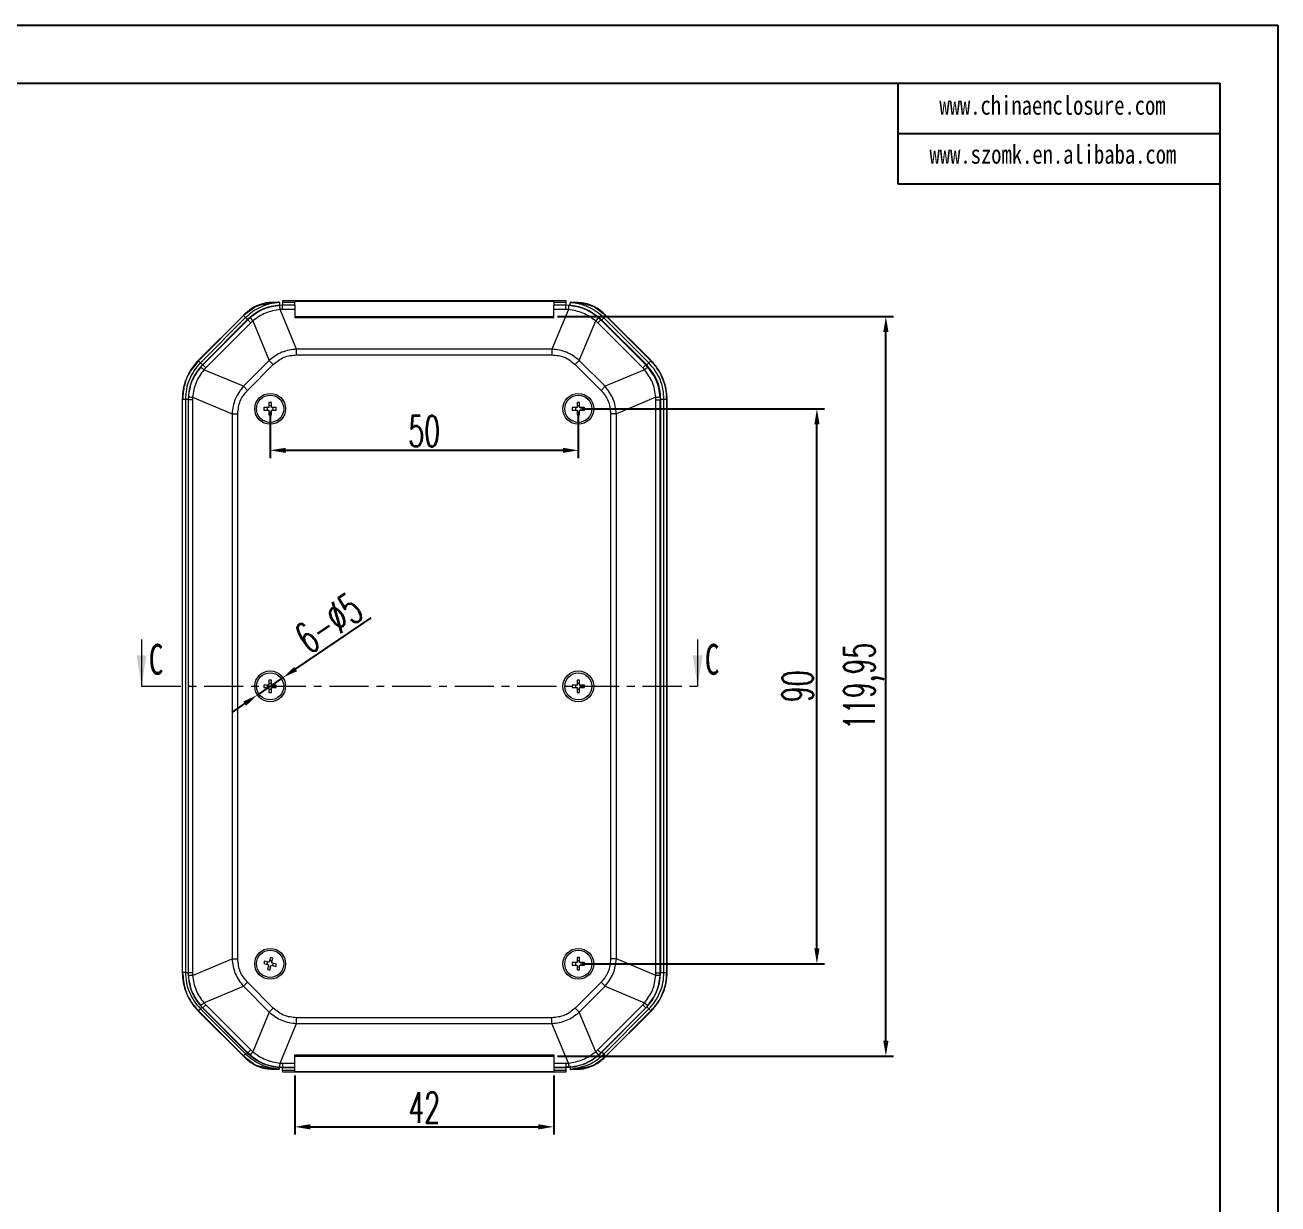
# Model space of a CAD drawing. Header units: inches. Extents: x 1153 to 3519, y 573 to 968.
# Drawn here: x 1508.3 to 1711.6, y 776.8 to 968 of the extents above; entities that cross this region are included whole.
import ezdxf

# ---------------------------------------------------------------- set-up
doc = ezdxf.new("R2010")
doc.units = ezdxf.units.IN
doc.linetypes.add('CENTER', pattern=[10.16, 6.35, -1.27, 1.27, -1.27])
doc.layers.add('文字', color=81, linetype='Continuous')
doc.styles.add('SLDTEXTSTYLE2', font='TXT', dxfattribs={"width": 0.6, "bigfont": 'bigfont'})
doc.styles.add('SLDTEXTSTYLE6', font='TXT', dxfattribs={"width": 0.7})
doc.styles.add('宋体', font='', dxfattribs={"width": 0.8, "height": 3.5})
doc.styles.get('宋体').set_extended_font_data('SimSun')
doc.dimstyles.new('5', dxfattribs={"dimtxt": 5, "dimasz": 2.5, "dimexe": 1.25, "dimexo": 0.625, "dimtad": 1, "dimtxsty": 'SLDTEXTSTYLE2', "dimcen": 2.5, "dimclrd": 256, "dimclre": 256, "dimclrt": 256, "dimadec": 0, "dimazin": 0, "dimtfac": 1, "dimtmove": 0, "dimatfit": 3, "dimfxl": 1, "dimarcsym": 0})

# ---------------------------------------------------------------- blocks, each defined once
blk = doc.blocks.new('*D25')
at = {"lineweight": -2, "transparency": 16777216}
for p, q in [((1548.11, 905.14), (1548.11, 897.79)), ((1598.11, 905.14), (1598.11, 897.79)), ((1550.61, 899.04), (1595.61, 899.04))]:
    blk.add_line(p, q, dxfattribs=at)
at = {"transparency": 16777216}
for points in [[(1550.61, 899.45), (1550.61, 898.62), (1548.11, 899.04)], [(1595.61, 899.45), (1595.61, 898.62), (1598.11, 899.04)]]:
    blk.add_solid(points, dxfattribs=at)
at = {"layer": 'Defpoints', "color": 0, "transparency": 16777216}
for p in [(1548.11, 905.77), (1598.11, 905.77), (1598.11, 899.04)]:
    blk.add_point(p, dxfattribs=at)
at = {"transparency": 16777216, "insert": (1573.11, 902.16), "char_height": 5, "attachment_point": 5, "style": 'SLDTEXTSTYLE2'}
blk.add_mtext('50', dxfattribs=at)
blk = doc.blocks.new('*D26')
at = {"lineweight": -2, "transparency": 16777216}
for p, q in [((1552.11, 797.66), (1552.11, 788.08)), ((1594.11, 797.66), (1594.11, 788.08)), ((1554.61, 789.33), (1591.61, 789.33))]:
    blk.add_line(p, q, dxfattribs=at)
at = {"transparency": 16777216}
for points in [[(1554.61, 789.75), (1554.61, 788.91), (1552.11, 789.33)], [(1591.61, 789.75), (1591.61, 788.91), (1594.11, 789.33)]]:
    blk.add_solid(points, dxfattribs=at)
at = {"layer": 'Defpoints', "color": 0, "transparency": 16777216}
for p in [(1552.11, 798.29), (1594.11, 798.29), (1594.11, 789.33)]:
    blk.add_point(p, dxfattribs=at)
at = {"transparency": 16777216, "insert": (1573.11, 792.46), "char_height": 5, "attachment_point": 5, "style": 'SLDTEXTSTYLE2'}
blk.add_mtext('42', dxfattribs=at)
blk = doc.blocks.new('*D27')
at = {"lineweight": -2, "transparency": 16777216}
for p, q in [((1594.74, 920.74), (1649.26, 920.74)), ((1648.01, 803.3), (1648.01, 918.24)), ((1594.74, 800.8), (1649.26, 800.8))]:
    blk.add_line(p, q, dxfattribs=at)
at = {"transparency": 16777216}
for points in [[(1647.59, 918.24), (1648.43, 918.24), (1648.01, 920.74)], [(1647.59, 803.3), (1648.43, 803.3), (1648.01, 800.8)]]:
    blk.add_solid(points, dxfattribs=at)
at = {"layer": 'Defpoints', "color": 0, "transparency": 16777216}
for p in [(1594.11, 920.74), (1648.01, 920.74), (1594.11, 800.8)]:
    blk.add_point(p, dxfattribs=at)
at = {"transparency": 16777216, "insert": (1644.47, 860.77), "char_height": 5, "attachment_point": 5, "rotation": 90, "style": 'SLDTEXTSTYLE2'}
blk.add_mtext('119,95', dxfattribs=at)
blk = doc.blocks.new('*D28')
at = {"lineweight": -2, "transparency": 16777216}
for p, q in [((1598.74, 905.77), (1638.07, 905.77)), ((1636.82, 818.27), (1636.82, 903.27)), ((1598.74, 815.77), (1638.07, 815.77))]:
    blk.add_line(p, q, dxfattribs=at)
at = {"transparency": 16777216}
for points in [[(1636.4, 903.27), (1637.24, 903.27), (1636.82, 905.77)], [(1636.4, 818.27), (1637.24, 818.27), (1636.82, 815.77)]]:
    blk.add_solid(points, dxfattribs=at)
at = {"layer": 'Defpoints', "color": 0, "transparency": 16777216}
for p in [(1598.11, 905.77), (1636.82, 905.77), (1598.11, 815.77)]:
    blk.add_point(p, dxfattribs=at)
at = {"transparency": 16777216, "insert": (1633.69, 860.77), "char_height": 5, "attachment_point": 5, "rotation": 90, "style": 'SLDTEXTSTYLE2'}
blk.add_mtext('90', dxfattribs=at)
blk = doc.blocks.new('*D29')
at = {"lineweight": -2, "transparency": 16777216}
for p, q in [((1564.45, 871.87), (1552.25, 863.58)), ((1546.04, 859.36), (1550.18, 862.17)), ((1543.97, 857.96), (1541.91, 856.55))]:
    blk.add_line(p, q, dxfattribs=at)
at = {"transparency": 16777216}
for points in [[(1552.01, 863.92), (1552.48, 863.23), (1550.18, 862.17)], [(1543.74, 858.3), (1544.21, 857.61), (1546.04, 859.36)]]:
    blk.add_solid(points, dxfattribs=at)
at = {"layer": 'Defpoints', "color": 0, "transparency": 16777216}
for p in [(1550.18, 862.17), (1546.04, 859.36)]:
    blk.add_point(p, dxfattribs=at)
at = {"transparency": 16777216, "insert": (1557.62, 871.01), "char_height": 5, "attachment_point": 5, "rotation": 34.1919, "style": 'SLDTEXTSTYLE2'}
blk.add_mtext('{\\Ftxt,bigfont|c134;6-∅5}', dxfattribs=at)

msp = doc.modelspace()

# ---------------------------------------------------------------- linework, layer by layer
for p, q in [((1152.911, 968.002), (1711.619, 968.002)), ((1711.619, 968.002), (1711.619, 572.957)), ((1167.368, 958.597), (1702.213, 958.597)), ((1649.958, 958.597), (1649.958, 942.267)), ((1702.213, 958.597), (1702.213, 582.363)), ((1649.958, 950.432), (1702.213, 950.432)), ((1649.958, 942.267), (1702.213, 942.267))]:
    msp.add_line(p, q)
at = {"color": 7, "linetype": 'Continuous', "lineweight": 15}
for p, q in [((1596.111, 923.26), (1550.111, 923.26)), ((1550.111, 923.26), (1550.111, 923.068)), ((1550.111, 923.068), (1550.111, 922.568)), ((1550.111, 923.068), (1552.111, 923.068)), ((1552.111, 923.252), (1594.111, 923.252)), ((1552.111, 923.252), (1552.111, 923.068)), ((1552.111, 922.568), (1552.111, 923.068)), ((1594.111, 923.068), (1594.111, 923.252)), ((1594.111, 923.068), (1596.111, 923.068)), ((1594.111, 923.068), (1594.111, 922.568)), ((1596.111, 923.068), (1596.111, 923.26)), ((1596.111, 922.568), (1596.111, 923.068)), ((1543.771, 920.916), (1536.452, 913.597)), ((1536.486, 913.564), (1543.803, 920.881)), ((1545.713, 922.329), (1543.803, 920.881)), ((1543.803, 920.881), (1544.126, 920.558)), ((1546.057, 922.513), (1545.623, 922.332)), ((1550.141, 922.555), (1549.671, 922.541)), ((1550.141, 921.869), (1549.73, 921.857)), ((1552.403, 915.458), (1549.73, 921.857)), ((1552.111, 922.568), (1550.111, 922.568)), ((1550.111, 922.56), (1550.111, 922.568)), ((1550.141, 922.555), (1550.136, 922.56)), ((1552.111, 922.56), (1550.136, 922.56)), ((1550.141, 921.869), (1550.141, 922.555)), ((1552.111, 922.555), (1550.141, 922.555)), ((1552.111, 921.869), (1550.141, 921.869)), ((1552.111, 922.568), (1552.111, 922.56)), ((1552.111, 922.555), (1552.111, 922.56)), ((1552.111, 922.555), (1552.111, 921.869)), ((1552.111, 921.869), (1552.111, 920.53)), ((1596.492, 921.857), (1593.818, 915.458)), ((1596.111, 922.568), (1594.111, 922.568)), ((1594.111, 922.56), (1594.111, 922.568)), ((1596.086, 922.56), (1594.111, 922.56)), ((1594.111, 922.56), (1594.111, 922.555)), ((1596.081, 922.555), (1594.111, 922.555)), ((1594.111, 921.869), (1594.111, 922.555)), ((1594.111, 920.53), (1594.111, 921.869)), ((1596.081, 921.869), (1594.111, 921.869)), ((1596.086, 922.56), (1596.081, 922.555)), ((1596.55, 922.541), (1596.081, 922.555)), ((1596.081, 921.869), (1596.081, 922.555)), ((1596.492, 921.857), (1596.081, 921.869)), ((1596.111, 922.568), (1596.111, 922.56)), ((1602.564, 920.868), (1600.654, 922.316)), ((1602.241, 920.545), (1602.564, 920.868)), ((1609.881, 913.551), (1602.564, 920.868)), ((1609.915, 913.583), (1602.596, 920.903)), ((1544.126, 920.558), (1536.809, 913.241)), ((1537.145, 912.918), (1544.462, 920.235)), ((1544.485, 920.212), (1537.168, 912.895)), ((1537.653, 912.41), (1544.97, 919.727)), ((1544.462, 920.235), (1544.485, 920.212)), ((1544.844, 920.55), (1544.485, 920.212)), ((1544.97, 919.727), (1544.485, 920.212)), ((1544.97, 919.727), (1545.284, 920.023)), ((1545.284, 920.023), (1547.96, 913.618)), ((1552.111, 920.743), (1594.111, 920.743)), ((1594.111, 920.53), (1552.111, 920.53)), ((1598.261, 913.618), (1600.937, 920.023)), ((1600.937, 920.023), (1601.252, 919.727)), ((1601.737, 920.212), (1601.252, 919.727)), ((1601.252, 919.727), (1608.568, 912.41)), ((1601.377, 920.55), (1601.737, 920.212)), ((1601.737, 920.212), (1601.76, 920.235)), ((1609.053, 912.895), (1601.737, 920.212)), ((1601.76, 920.235), (1609.076, 912.918)), ((1609.206, 912.877), (1601.889, 920.194)), ((1609.558, 913.228), (1602.241, 920.545)), ((1593.818, 915.458), (1552.403, 915.458)), ((1552.403, 914.515), (1552.403, 915.458)), ((1593.818, 915.458), (1593.818, 914.515)), ((1536.809, 913.241), (1536.486, 913.564)), ((1536.83, 912.536), (1537.168, 912.895)), ((1537.168, 912.895), (1537.145, 912.918)), ((1537.168, 912.895), (1537.653, 912.41)), ((1547.96, 913.618), (1543.762, 909.42)), ((1544.428, 908.754), (1548.626, 912.952)), ((1547.96, 913.618), (1548.626, 912.952)), ((1552.403, 914.515), (1593.818, 914.515)), ((1598.261, 913.618), (1597.595, 912.952)), ((1597.595, 912.952), (1601.794, 908.754)), ((1602.459, 909.42), (1598.261, 913.618)), ((1609.053, 912.895), (1608.568, 912.41)), ((1609.076, 912.918), (1609.053, 912.895)), ((1609.391, 912.536), (1609.053, 912.895)), ((1609.558, 913.228), (1609.881, 913.551)), ((1537.357, 912.096), (1537.653, 912.41)), ((1543.762, 909.42), (1537.357, 912.096)), ((1608.864, 912.096), (1602.459, 909.42)), ((1608.568, 912.41), (1608.864, 912.096)), ((1543.762, 909.42), (1544.428, 908.754)), ((1602.459, 909.42), (1601.794, 908.754)), ((1533.861, 907.342), (1533.861, 814.366)), ((1533.908, 907.339), (1534.365, 907.339)), ((1533.908, 814.369), (1533.908, 907.339)), ((1534.365, 907.339), (1534.365, 814.369)), ((1534.803, 907.262), (1534.825, 907.239)), ((1534.803, 907.262), (1534.803, 814.276)), ((1534.839, 907.709), (1534.825, 907.239)), ((1535.511, 907.239), (1534.825, 907.239)), ((1534.825, 907.239), (1534.825, 814.299)), ((1535.523, 907.65), (1535.511, 907.239)), ((1535.511, 907.239), (1535.511, 814.299)), ((1535.523, 907.65), (1541.922, 904.976)), ((1548.311, 906.769), (1547.911, 906.769)), ((1547.911, 906.769), (1547.911, 905.969)), ((1548.311, 905.969), (1548.311, 906.769)), ((1598.311, 906.769), (1597.911, 906.769)), ((1597.911, 906.769), (1597.911, 905.969)), ((1598.311, 905.969), (1598.311, 906.769)), ((1610.699, 907.65), (1604.3, 904.976)), ((1610.711, 907.239), (1610.699, 907.65)), ((1610.711, 814.299), (1610.711, 907.239)), ((1610.711, 907.239), (1611.396, 907.239)), ((1611.382, 907.709), (1611.396, 907.239)), ((1611.419, 907.262), (1611.396, 907.239)), ((1611.396, 814.299), (1611.396, 907.239)), ((1611.419, 814.276), (1611.419, 907.262)), ((1611.505, 814.355), (1611.505, 907.327)), ((1612.002, 814.356), (1612.002, 907.326)), ((1612.002, 907.326), (1612.459, 907.326)), ((1612.459, 814.356), (1612.459, 907.326)), ((1612.506, 814.353), (1612.506, 907.329)), ((1541.922, 904.976), (1541.922, 816.562)), ((1541.922, 904.976), (1542.865, 904.976)), ((1542.865, 816.562), (1542.865, 904.976)), ((1547.111, 905.969), (1547.111, 905.569)), ((1547.911, 905.969), (1547.111, 905.969)), ((1547.111, 905.569), (1547.911, 905.569)), ((1547.63, 905.969), (1547.63, 905.569)), ((1548.311, 906.25), (1547.911, 906.25)), ((1547.911, 905.569), (1547.911, 904.769)), ((1547.911, 905.289), (1548.311, 905.289)), ((1547.911, 904.769), (1548.311, 904.769)), ((1549.111, 905.969), (1548.311, 905.969)), ((1548.311, 904.769), (1548.311, 905.569)), ((1548.311, 905.569), (1549.111, 905.569)), ((1548.591, 905.569), (1548.591, 905.969)), ((1549.111, 905.569), (1549.111, 905.969)), ((1597.111, 905.969), (1597.111, 905.569)), ((1597.911, 905.969), (1597.111, 905.969)), ((1597.111, 905.569), (1597.911, 905.569)), ((1597.63, 905.969), (1597.63, 905.569)), ((1598.311, 906.25), (1597.911, 906.25)), ((1597.911, 905.569), (1597.911, 904.769)), ((1597.911, 905.289), (1598.311, 905.289)), ((1597.911, 904.769), (1598.311, 904.769)), ((1599.111, 905.969), (1598.311, 905.969)), ((1598.311, 904.769), (1598.311, 905.569)), ((1598.311, 905.569), (1599.111, 905.569)), ((1598.591, 905.569), (1598.591, 905.969)), ((1599.111, 905.569), (1599.111, 905.969)), ((1603.356, 904.976), (1603.356, 816.562)), ((1604.3, 904.976), (1603.356, 904.976)), ((1604.3, 816.562), (1604.3, 904.976)), ((1547.111, 860.969), (1547.111, 860.569)), ((1547.911, 860.969), (1547.111, 860.969)), ((1547.111, 860.569), (1547.911, 860.569)), ((1547.63, 860.969), (1547.63, 860.569)), ((1548.311, 861.769), (1547.911, 861.769)), ((1547.911, 861.769), (1547.911, 860.969)), ((1548.311, 861.25), (1547.911, 861.25)), ((1547.911, 860.569), (1547.911, 859.769)), ((1547.911, 860.289), (1548.311, 860.289)), ((1548.311, 860.969), (1548.311, 861.769)), ((1549.111, 860.969), (1548.311, 860.969)), ((1548.311, 859.769), (1548.311, 860.569)), ((1548.311, 860.569), (1549.111, 860.569)), ((1548.591, 860.569), (1548.591, 860.969)), ((1549.111, 860.569), (1549.111, 860.969)), ((1597.111, 860.969), (1597.111, 860.569)), ((1597.911, 860.969), (1597.111, 860.969)), ((1597.111, 860.569), (1597.911, 860.569)), ((1597.63, 860.969), (1597.63, 860.569)), ((1598.311, 861.769), (1597.911, 861.769)), ((1597.911, 861.769), (1597.911, 860.969)), ((1598.311, 861.25), (1597.911, 861.25)), ((1597.911, 860.569), (1597.911, 859.769)), ((1597.911, 860.289), (1598.311, 860.289)), ((1598.311, 860.969), (1598.311, 861.769)), ((1599.111, 860.969), (1598.311, 860.969)), ((1598.311, 859.769), (1598.311, 860.569)), ((1598.311, 860.569), (1599.111, 860.569)), ((1598.591, 860.569), (1598.591, 860.969)), ((1599.111, 860.569), (1599.111, 860.969)), ((1547.911, 859.769), (1548.311, 859.769)), ((1597.911, 859.769), (1598.311, 859.769)), ((1535.523, 813.888), (1541.922, 816.562)), ((1541.922, 816.562), (1542.865, 816.562)), ((1547.19, 816.207), (1547.092, 815.819)), ((1547.092, 815.819), (1547.868, 815.624)), ((1547.966, 816.012), (1547.19, 816.207)), ((1547.694, 816.08), (1547.596, 815.693)), ((1547.868, 815.624), (1547.673, 814.848)), ((1547.799, 815.352), (1548.187, 815.254)), ((1548.161, 816.788), (1547.966, 816.012)), ((1548.422, 816.186), (1548.034, 816.284)), ((1548.06, 814.751), (1548.256, 815.526)), ((1548.549, 816.69), (1548.161, 816.788)), ((1548.256, 815.526), (1549.032, 815.331)), ((1548.354, 815.914), (1548.549, 816.69)), ((1549.129, 815.719), (1548.354, 815.914)), ((1548.528, 815.458), (1548.625, 815.846)), ((1549.032, 815.331), (1549.129, 815.719)), ((1597.111, 815.969), (1597.111, 815.569)), ((1597.911, 815.969), (1597.111, 815.969)), ((1597.111, 815.569), (1597.911, 815.569)), ((1597.63, 815.969), (1597.63, 815.569)), ((1598.311, 816.769), (1597.911, 816.769)), ((1597.911, 816.769), (1597.911, 815.969)), ((1598.311, 816.25), (1597.911, 816.25)), ((1597.911, 815.569), (1597.911, 814.769)), ((1597.911, 815.289), (1598.311, 815.289)), ((1598.311, 815.969), (1598.311, 816.769)), ((1599.111, 815.969), (1598.311, 815.969)), ((1598.311, 815.569), (1599.111, 815.569)), ((1598.311, 814.769), (1598.311, 815.569)), ((1598.591, 815.569), (1598.591, 815.969)), ((1599.111, 815.569), (1599.111, 815.969)), ((1604.3, 816.562), (1603.356, 816.562)), ((1610.699, 813.888), (1604.3, 816.562)), ((1534.365, 814.369), (1533.908, 814.369)), ((1534.803, 814.276), (1534.825, 814.299)), ((1534.839, 813.83), (1534.825, 814.299)), ((1535.511, 814.299), (1534.825, 814.299)), ((1535.511, 814.299), (1535.523, 813.888)), ((1547.673, 814.848), (1548.06, 814.751)), ((1597.911, 814.769), (1598.311, 814.769)), ((1610.699, 813.888), (1610.711, 814.299)), ((1610.711, 814.299), (1611.396, 814.299)), ((1611.382, 813.83), (1611.396, 814.299)), ((1611.419, 814.276), (1611.396, 814.299)), ((1612.002, 814.356), (1612.459, 814.356)), ((1537.357, 809.443), (1543.762, 812.119)), ((1543.762, 812.119), (1544.428, 812.784)), ((1543.762, 812.119), (1547.96, 807.921)), ((1548.626, 808.586), (1544.428, 812.784)), ((1601.794, 812.784), (1597.595, 808.586)), ((1598.261, 807.921), (1602.459, 812.119)), ((1602.459, 812.119), (1601.794, 812.784)), ((1602.459, 812.119), (1608.864, 809.443)), ((1537.168, 808.643), (1537.653, 809.128)), ((1537.653, 809.128), (1537.357, 809.443)), ((1544.97, 801.811), (1537.653, 809.128)), ((1608.568, 809.128), (1601.252, 801.811)), ((1608.864, 809.443), (1608.568, 809.128)), ((1609.053, 808.643), (1608.568, 809.128)), ((1536.451, 808.112), (1543.771, 800.793)), ((1536.486, 808.144), (1536.809, 808.467)), ((1543.803, 800.827), (1536.486, 808.144)), ((1536.809, 808.467), (1544.126, 801.15)), ((1536.83, 809.003), (1537.168, 808.643)), ((1537.145, 808.62), (1537.168, 808.643)), ((1544.462, 801.304), (1537.145, 808.62)), ((1537.168, 808.643), (1544.485, 801.326)), ((1547.96, 807.921), (1545.284, 801.516)), ((1547.96, 807.921), (1548.626, 808.586)), ((1593.818, 807.024), (1552.403, 807.024)), ((1552.403, 806.08), (1552.403, 807.024)), ((1593.818, 806.08), (1593.818, 807.024)), ((1598.261, 807.921), (1597.595, 808.586)), ((1600.937, 801.516), (1598.261, 807.921)), ((1601.737, 801.326), (1609.053, 808.643)), ((1609.076, 808.62), (1601.76, 801.304)), ((1602.241, 801.137), (1609.558, 808.454)), ((1602.564, 800.814), (1609.881, 808.131)), ((1602.596, 800.78), (1609.916, 808.099)), ((1609.391, 809.003), (1609.053, 808.643)), ((1609.053, 808.643), (1609.076, 808.62)), ((1609.558, 808.454), (1609.881, 808.131)), ((1549.73, 799.681), (1552.403, 806.08)), ((1552.403, 806.08), (1593.818, 806.08)), ((1596.492, 799.681), (1593.818, 806.08)), ((1544.126, 801.15), (1543.803, 800.827)), ((1544.485, 801.326), (1544.462, 801.304)), ((1544.485, 801.326), (1544.97, 801.811)), ((1544.844, 800.988), (1544.485, 801.326)), ((1545.284, 801.516), (1544.97, 801.811)), ((1552.111, 801.008), (1594.111, 801.008)), ((1552.111, 799.669), (1552.111, 801.008)), ((1594.111, 801.008), (1594.111, 799.669)), ((1601.252, 801.811), (1600.937, 801.516)), ((1601.737, 801.326), (1601.252, 801.811)), ((1601.377, 800.988), (1601.737, 801.326)), ((1601.76, 801.304), (1601.737, 801.326)), ((1602.241, 801.137), (1602.564, 800.814)), ((1543.803, 800.827), (1545.703, 799.384)), ((1549.671, 798.998), (1550.141, 798.984)), ((1549.73, 799.681), (1550.141, 799.669)), ((1550.111, 798.979), (1550.111, 798.97)), ((1550.111, 798.97), (1552.111, 798.97)), ((1550.111, 798.47), (1550.111, 798.97)), ((1550.136, 798.979), (1550.141, 798.984)), ((1550.136, 798.979), (1552.111, 798.979)), ((1550.141, 799.669), (1552.111, 799.669)), ((1550.141, 799.669), (1550.141, 798.984)), ((1550.141, 798.984), (1552.111, 798.984)), ((1552.111, 800.795), (1594.111, 800.795)), ((1552.111, 798.984), (1552.111, 799.669)), ((1552.111, 798.979), (1552.111, 798.984)), ((1552.111, 798.97), (1552.111, 798.979)), ((1552.111, 798.47), (1552.111, 798.97)), ((1594.111, 799.669), (1596.081, 799.669)), ((1594.111, 799.669), (1594.111, 798.984)), ((1594.111, 798.984), (1596.081, 798.984)), ((1594.111, 798.984), (1594.111, 798.979)), ((1594.111, 798.979), (1596.086, 798.979)), ((1594.111, 798.979), (1594.111, 798.97)), ((1594.111, 798.97), (1596.111, 798.97)), ((1594.111, 798.97), (1594.111, 798.47)), ((1596.081, 799.669), (1596.492, 799.681)), ((1596.081, 799.669), (1596.081, 798.984)), ((1596.55, 798.998), (1596.081, 798.984)), ((1596.086, 798.979), (1596.081, 798.984)), ((1596.086, 798.979), (1596.111, 798.979)), ((1596.111, 798.97), (1596.111, 798.979)), ((1596.111, 798.47), (1596.111, 798.97)), ((1600.317, 799.187), (1600.754, 799.369)), ((1600.664, 799.372), (1602.564, 800.814)), ((1552.111, 798.47), (1550.111, 798.47)), ((1550.111, 798.47), (1550.111, 798.278)), ((1550.111, 798.278), (1596.111, 798.278)), ((1552.111, 798.287), (1552.111, 798.47)), ((1552.111, 798.287), (1594.111, 798.287)), ((1596.111, 798.47), (1594.111, 798.47)), ((1594.111, 798.47), (1594.111, 798.287)), ((1596.111, 798.278), (1596.111, 798.47)), ((1596.764, 798.703), (1596.764, 798.68))]:
    msp.add_line(p, q, dxfattribs=at)
at = {"color": 8, "linetype": 'Continuous', "lineweight": 15}
for p, q in [((1543.803, 920.881), (1543.803, 920.881)), ((1600.744, 922.319), (1600.654, 922.316)), ((1602.564, 920.868), (1602.564, 920.868)), ((1533.908, 907.339), (1533.908, 907.339)), ((1612.459, 907.326), (1612.459, 907.326)), ((1536.486, 808.144), (1536.486, 808.144)), ((1609.881, 808.131), (1609.881, 808.131)), ((1545.613, 799.382), (1545.703, 799.384))]:
    msp.add_line(p, q, dxfattribs=at)
at = {"color": 7, "linetype": 'Continuous', "lineweight": 0}
for p, q in [((1527.249, 868.369), (1527.249, 860.769)), ((1617.469, 868.369), (1617.469, 860.769))]:
    msp.add_line(p, q, dxfattribs=at)
at = {"color": 1, "linetype": 'CENTER', "lineweight": 0}
msp.add_line((1527.249, 860.769), (1617.469, 860.769), dxfattribs=at)
at = {"color": 7, "linetype": 'Continuous', "lineweight": 15}
for centre, radius in [((1548.111, 905.769), 2.5), ((1548.111, 905.769), 2.2), ((1598.111, 905.769), 2.5), ((1598.111, 905.769), 2.2), ((1548.111, 860.769), 2.5), ((1548.111, 860.769), 2.2), ((1598.111, 860.769), 2.5), ((1598.111, 860.769), 2.2), ((1548.111, 815.769), 2.5), ((1548.111, 815.769), 2.2), ((1598.111, 815.769), 2.5), ((1598.111, 815.769), 2.2)]:
    msp.add_circle(centre, radius, dxfattribs=at)
for centre, radius, start, end in [((1548.141, 918.235), 4.76, 92.03656, 120.66356), ((1598.226, 918.222), 4.76, 59.33896, 87.96344), ((1541.703, 921.513), 8.034, 2.45871, 7.35322), ((1604.518, 921.513), 8.034, 172.64678, 177.54129), ((1551.048, 925.28), 7.801, 217.32641, 222.37171), ((1595.174, 925.28), 7.801, 317.62829, 322.67359), ((1532.1, 906.332), 7.801, 47.62829, 52.67359), ((1614.122, 906.332), 7.801, 127.32641, 132.37171), ((1535.867, 915.676), 8.034, 262.64678, 267.54129), ((1610.354, 915.676), 8.034, 272.45871, 277.35322), ((1535.867, 805.862), 8.034, 92.45871, 97.35322), ((1610.354, 805.862), 8.034, 82.64678, 87.54129), ((1532.1, 815.206), 7.801, 307.32641, 312.37171), ((1614.122, 815.206), 7.801, 227.62829, 232.67359), ((1551.048, 796.258), 7.801, 137.62829, 142.67359), ((1595.174, 796.258), 7.801, 37.32641, 42.37171), ((1548.137, 803.478), 4.762, 239.27144, 268.02038), ((1541.703, 800.026), 8.034, 352.64678, 357.54129), ((1604.518, 800.026), 8.034, 182.45871, 187.35322), ((1598.23, 803.465), 4.762, 271.97962, 300.73105)]:
    msp.add_arc(centre, radius, start, end, dxfattribs=at)
for centre, major_axis, start_param, end_param in [((1550.12, 914.576), (-5.659, 5.659), 5.4988559, 6.2831853), ((1550.138, 914.558), (-5.659, 5.659), 5.4979394, 5.5010374), ((1596.083, 914.558), (-5.659, -5.659), 3.9237406, 3.9268385), ((1596.101, 914.576), (-5.659, -5.659), 3.1415927, 3.9259221), ((1542.804, 907.259), (5.659, -5.659), 3.1415927, 3.9268385), ((1603.417, 907.259), (5.659, 5.659), 5.4979394, 6.2831853), ((1542.804, 814.279), (-5.659, -5.659), 5.4979394, 6.2831853), ((1603.417, 814.279), (-5.659, 5.659), 3.1415927, 3.9268385), ((1550.12, 806.962), (5.659, 5.659), 3.1415927, 3.9259221), ((1596.101, 806.962), (5.659, -5.659), 5.4988559, 6.2831853), ((1550.138, 806.98), (5.659, 5.659), 3.9237406, 3.9268385)]:
    msp.add_ellipse(centre, major_axis=major_axis, ratio=0.9996955, start_param=start_param, end_param=end_param, dxfattribs=at)
for points, knots in [([(1549.603, 922.993), (1549.092, 922.939), (1548.073, 922.832), (1546.62, 922.317), (1545.266, 921.584), (1544.506, 920.9), (1544.126, 920.558)], [0, 0, 0, 0, 0.2509094, 0.5006965, 0.7501398, 1, 1, 1, 1]), ([(1549.603, 923.019), (1549.374, 923.005), (1548.895, 922.977), (1548.035, 922.87), (1546.819, 922.646), (1546.154, 922.455), (1545.713, 922.329)], [0, 0, 0, 0, 0.1189619, 0.2483818, 0.5018447, 1, 1, 1, 1]), ([(1549.603, 923.049), (1549.534, 923.046), (1549.374, 923.041), (1549.15, 923.033), (1548.839, 923.022), (1548.411, 923.007), (1548.147, 922.998), (1547.972, 922.992)], [0, 0, 0, 0, 0.053917, 0.1255173, 0.2502296, 0.5002598, 1, 1, 1, 1]), ([(1549.603, 923.019), (1549.603, 923.023), (1549.603, 923.033), (1549.603, 923.045), (1549.603, 923.048), (1549.603, 923.049)], [0, 0, 0, 0, 0.24953671, 0.49907316, 1, 1, 1, 1]), ([(1549.603, 922.993), (1549.603, 922.981), (1549.603, 922.958), (1549.603, 922.856), (1549.603, 922.717), (1549.603, 922.589), (1549.603, 922.514), (1549.603, 922.495)], [0, 0, 0, 0, 0.2303263, 0.460647, 0.691125, 0.9218969, 1, 1, 1, 1]), ([(1598.395, 922.979), (1598.214, 922.985), (1597.894, 922.996), (1597.455, 923.012), (1597.004, 923.027), (1596.844, 923.033), (1596.764, 923.036)], [0, 0, 0, 0, 0.4994004, 0.8782203, 0.9393214, 1, 1, 1, 1]), ([(1596.764, 923.006), (1596.764, 923.01), (1596.764, 923.02), (1596.764, 923.032), (1596.764, 923.034), (1596.764, 923.036)], [0, 0, 0, 0, 0.2495368, 0.4990734, 1, 1, 1, 1]), ([(1600.654, 922.316), (1600.211, 922.443), (1599.546, 922.633), (1598.329, 922.858), (1597.472, 922.964), (1596.993, 922.992), (1596.764, 923.006)], [0, 0, 0, 0, 0.4995087, 0.7517383, 0.881041, 1, 1, 1, 1]), ([(1602.241, 920.545), (1601.861, 920.887), (1601.101, 921.571), (1599.747, 922.304), (1598.294, 922.819), (1597.275, 922.926), (1596.764, 922.979)], [0, 0, 0, 0, 0.2498605, 0.4993033, 0.7490913, 1, 1, 1, 1]), ([(1596.764, 922.482), (1596.764, 922.538), (1596.764, 922.651), (1596.764, 922.801), (1596.764, 922.914), (1596.764, 922.966), (1596.764, 922.977), (1596.764, 922.979)], [0, 0, 0, 0, 0.2310481, 0.462102, 0.6929924, 0.9235854, 1, 1, 1, 1]), ([(1545.702, 922.377), (1545.383, 922.184), (1544.885, 921.882), (1544.342, 921.445), (1544.056, 921.191), (1543.908, 921.05), (1543.832, 920.976), (1543.794, 920.939), (1543.777, 920.922), (1543.771, 920.916), (1543.769, 920.914), (1543.769, 920.913), (1543.769, 920.913), (1543.769, 920.913)], [0, 0, 0, 0, 0.4594203, 0.7172221, 0.8578242, 0.9315705, 0.9693902, 0.9891192, 0.9966175, 0.9989422, 0.9996444, 0.9998673, 1, 1, 1, 1]), ([(1549.671, 922.541), (1548.789, 922.413), (1547.013, 922.154), (1545.57, 921.087), (1544.844, 920.55)], [0, 0, 0, 0, 0.4967205, 1, 1, 1, 1]), ([(1549.73, 921.857), (1548.915, 921.73), (1547.286, 921.476), (1545.951, 920.507), (1545.284, 920.023)], [0, 0, 0, 0, 0.4999963, 1, 1, 1, 1]), ([(1600.937, 920.023), (1600.27, 920.507), (1598.936, 921.476), (1597.306, 921.73), (1596.492, 921.857)], [0, 0, 0, 0, 0.5000047, 1, 1, 1, 1]), ([(1601.377, 920.55), (1600.651, 921.087), (1599.208, 922.154), (1597.432, 922.413), (1596.55, 922.541)], [0, 0, 0, 0, 0.5032795, 1, 1, 1, 1]), ([(1602.599, 920.9), (1602.598, 920.9), (1602.598, 920.901), (1602.288, 921.211), (1601.676, 921.749), (1600.984, 922.17), (1600.665, 922.364)], [0, 0, 0, 0, 0.0001327, 0.0010582, 0.5403749, 1, 1, 1, 1]), ([(1552.403, 915.458), (1551.581, 915.349), (1549.936, 915.13), (1548.619, 914.122), (1547.96, 913.618)], [0, 0, 0, 0, 0.50024412, 1, 1, 1, 1]), ([(1598.261, 913.618), (1597.603, 914.122), (1596.285, 915.13), (1594.641, 915.349), (1593.818, 915.458)], [0, 0, 0, 0, 0.4997559, 1, 1, 1, 1]), ([(1536.456, 913.601), (1536.456, 913.6), (1536.452, 913.597), (1536.159, 913.302), (1535.693, 912.769), (1535.185, 912.016), (1534.869, 911.454), (1534.522, 910.735), (1534.198, 909.856), (1533.98, 908.873), (1533.895, 908.189), (1533.869, 907.771), (1533.862, 907.536), (1533.861, 907.415), (1533.861, 907.362), (1533.861, 907.344), (1533.861, 907.337), (1533.861, 907.335), (1533.861, 907.335)], [0, 0, 0, 0, 0.0002627, 0.0020547, 0.1791105, 0.3043411, 0.3934534, 0.4570265, 0.6482836, 0.7956532, 0.8902719, 0.9455378, 0.9760481, 0.9917884, 0.997368, 0.9991208, 0.9996782, 1, 1, 1, 1]), ([(1536.486, 913.564), (1535.892, 912.848), (1534.892, 911.644), (1534.068, 909.457), (1533.964, 908.083), (1533.908, 907.339)], [0, 0, 0, 0, 0.4026035, 0.6764697, 1, 1, 1, 1]), ([(1536.809, 913.241), (1536.444, 912.83), (1535.716, 912.01), (1534.959, 910.545), (1534.457, 908.977), (1534.395, 907.886), (1534.365, 907.339)], [0, 0, 0, 0, 0.2513456, 0.500848, 0.7498869, 1, 1, 1, 1]), ([(1548.626, 912.952), (1549.175, 913.407), (1550.272, 914.318), (1551.693, 914.449), (1552.403, 914.515)], [0, 0, 0, 0, 0.4996791, 1, 1, 1, 1]), ([(1593.818, 914.515), (1594.529, 914.449), (1595.949, 914.318), (1597.047, 913.407), (1597.595, 912.952)], [0, 0, 0, 0, 0.5003209, 1, 1, 1, 1]), ([(1611.505, 907.327), (1611.399, 908.366), (1611.186, 910.446), (1609.866, 912.067), (1609.206, 912.877)], [0, 0, 0, 0, 0.5000193, 1, 1, 1, 1]), ([(1612.002, 907.326), (1611.972, 907.873), (1611.91, 908.964), (1611.408, 910.532), (1610.651, 911.997), (1609.923, 912.817), (1609.558, 913.228)], [0, 0, 0, 0, 0.2501124, 0.4991511, 0.7486552, 1, 1, 1, 1]), ([(1612.459, 907.326), (1612.427, 907.904), (1612.362, 909.057), (1611.833, 910.713), (1611.036, 912.259), (1610.266, 913.12), (1609.881, 913.551)], [0, 0, 0, 0, 0.2506099, 0.5000225, 0.7494245, 1, 1, 1, 1]), ([(1612.506, 907.322), (1612.506, 907.322), (1612.506, 907.327), (1612.505, 907.743), (1612.458, 908.448), (1612.286, 909.336), (1612.114, 909.953), (1611.852, 910.705), (1611.459, 911.56), (1610.915, 912.414), (1610.489, 912.961), (1610.212, 913.275), (1610.051, 913.445), (1609.968, 913.531), (1609.93, 913.568), (1609.917, 913.581), (1609.913, 913.586), (1609.912, 913.587), (1609.911, 913.588)], [0, 0, 0, 0, 0.0002625, 0.002063, 0.1795336, 0.3034791, 0.3918508, 0.4551505, 0.647053, 0.795795, 0.8908391, 0.9458263, 0.9761723, 0.9918285, 0.9973773, 0.999122, 0.9996779, 1, 1, 1, 1]), ([(1536.83, 912.536), (1536.293, 911.809), (1535.225, 910.366), (1534.967, 908.591), (1534.839, 907.709)], [0, 0, 0, 0, 0.5032795, 1, 1, 1, 1]), ([(1537.357, 912.096), (1536.873, 911.428), (1535.904, 910.094), (1535.65, 908.465), (1535.523, 907.65)], [0, 0, 0, 0, 0.5000047, 1, 1, 1, 1]), ([(1610.699, 907.65), (1610.572, 908.465), (1610.318, 910.094), (1609.349, 911.428), (1608.864, 912.096)], [0, 0, 0, 0, 0.4999963, 1, 1, 1, 1]), ([(1611.382, 907.709), (1611.254, 908.591), (1610.996, 910.366), (1609.929, 911.809), (1609.391, 912.536)], [0, 0, 0, 0, 0.4967205, 1, 1, 1, 1]), ([(1543.762, 909.42), (1543.258, 908.761), (1542.25, 907.444), (1542.031, 905.799), (1541.922, 904.976)], [0, 0, 0, 0, 0.4997559, 1, 1, 1, 1]), ([(1542.865, 904.976), (1542.931, 905.687), (1543.062, 907.107), (1543.973, 908.205), (1544.428, 908.754)], [0, 0, 0, 0, 0.5003209, 1, 1, 1, 1]), ([(1601.794, 908.754), (1602.249, 908.205), (1603.159, 907.107), (1603.29, 905.687), (1603.356, 904.976)], [0, 0, 0, 0, 0.4996791, 1, 1, 1, 1]), ([(1604.3, 904.976), (1604.19, 905.799), (1603.972, 907.444), (1602.963, 908.761), (1602.459, 909.42)], [0, 0, 0, 0, 0.5002441, 1, 1, 1, 1]), ([(1541.922, 816.562), (1542.031, 815.739), (1542.25, 814.094), (1543.258, 812.777), (1543.762, 812.119)], [0, 0, 0, 0, 0.5002441, 1, 1, 1, 1]), ([(1544.428, 812.784), (1543.973, 813.333), (1543.062, 814.431), (1542.931, 815.851), (1542.865, 816.562)], [0, 0, 0, 0, 0.4996791, 1, 1, 1, 1]), ([(1603.356, 816.562), (1603.29, 815.851), (1603.159, 814.431), (1602.249, 813.333), (1601.794, 812.784)], [0, 0, 0, 0, 0.5003209, 1, 1, 1, 1]), ([(1602.459, 812.119), (1602.963, 812.777), (1603.972, 814.094), (1604.19, 815.739), (1604.3, 816.562)], [0, 0, 0, 0, 0.49975588, 1, 1, 1, 1]), ([(1533.861, 814.374), (1533.861, 814.373), (1533.861, 814.368), (1533.862, 813.954), (1533.909, 813.248), (1534.082, 812.358), (1534.255, 811.737), (1534.517, 810.984), (1534.91, 810.133), (1535.451, 809.283), (1535.875, 808.738), (1536.152, 808.423), (1536.314, 808.251), (1536.399, 808.165), (1536.437, 808.127), (1536.45, 808.114), (1536.454, 808.11), (1536.455, 808.108), (1536.456, 808.108)], [0, 0, 0, 0, 0.0002602, 0.0020442, 0.1787792, 0.3038344, 0.3927772, 0.456286, 0.6477033, 0.7952071, 0.8899773, 0.9453702, 0.9759741, 0.9917589, 0.9973551, 0.9991148, 0.9996753, 1, 1, 1, 1]), ([(1533.908, 814.369), (1533.993, 813.447), (1534.137, 811.893), (1535.097, 809.762), (1535.998, 808.713), (1536.486, 808.144)], [0, 0, 0, 0, 0.40030339, 0.67474213, 1, 1, 1, 1]), ([(1534.365, 814.369), (1534.397, 813.82), (1534.462, 812.726), (1534.963, 811.155), (1535.716, 809.69), (1536.445, 808.875), (1536.809, 808.467)], [0, 0, 0, 0, 0.25134177, 0.50084435, 0.74988349, 1, 1, 1, 1]), ([(1534.839, 813.83), (1534.967, 812.948), (1535.225, 811.172), (1536.293, 809.729), (1536.83, 809.003)], [0, 0, 0, 0, 0.4967205, 1, 1, 1, 1]), ([(1535.523, 813.888), (1535.65, 813.074), (1535.904, 811.444), (1536.873, 810.11), (1537.357, 809.443)], [0, 0, 0, 0, 0.4999963, 1, 1, 1, 1]), ([(1608.864, 809.443), (1609.349, 810.11), (1610.318, 811.444), (1610.572, 813.074), (1610.699, 813.888)], [0, 0, 0, 0, 0.5000047, 1, 1, 1, 1]), ([(1609.391, 809.003), (1609.929, 809.729), (1610.996, 811.172), (1611.254, 812.948), (1611.382, 813.83)], [0, 0, 0, 0, 0.5032795, 1, 1, 1, 1]), ([(1609.558, 808.454), (1609.921, 808.862), (1610.646, 809.678), (1611.403, 811.139), (1611.909, 812.71), (1611.971, 813.806), (1612.002, 814.356)], [0, 0, 0, 0, 0.2497146, 0.4987053, 0.7482376, 1, 1, 1, 1]), ([(1609.881, 808.131), (1610.266, 808.562), (1611.036, 809.424), (1611.833, 810.969), (1612.362, 812.626), (1612.427, 813.779), (1612.459, 814.356)], [0, 0, 0, 0, 0.2506153, 0.5000282, 0.7494294, 1, 1, 1, 1]), ([(1609.911, 808.095), (1609.912, 808.095), (1609.915, 808.098), (1610.209, 808.394), (1610.674, 808.927), (1611.181, 809.679), (1611.496, 810.237), (1611.843, 810.954), (1612.168, 811.836), (1612.387, 812.824), (1612.472, 813.511), (1612.498, 813.928), (1612.505, 814.161), (1612.506, 814.281), (1612.506, 814.334), (1612.506, 814.352), (1612.506, 814.358), (1612.506, 814.36), (1612.506, 814.361)], [0, 0, 0, 0, 0.0002649, 0.002073, 0.1799155, 0.3040143, 0.3925197, 0.4558786, 0.6476205, 0.7961737, 0.8911156, 0.9459904, 0.9762478, 0.991859, 0.9973907, 0.9991282, 0.9996809, 1, 1, 1, 1]), ([(1547.96, 807.921), (1548.619, 807.417), (1549.936, 806.408), (1551.581, 806.189), (1552.403, 806.08)], [0, 0, 0, 0, 0.4997559, 1, 1, 1, 1]), ([(1552.403, 807.024), (1551.693, 807.089), (1550.272, 807.221), (1549.175, 808.131), (1548.626, 808.586)], [0, 0, 0, 0, 0.5003209, 1, 1, 1, 1]), ([(1597.595, 808.586), (1597.047, 808.131), (1595.949, 807.221), (1594.529, 807.089), (1593.818, 807.024)], [0, 0, 0, 0, 0.4996791, 1, 1, 1, 1]), ([(1593.818, 806.08), (1594.641, 806.189), (1596.285, 806.408), (1597.603, 807.417), (1598.261, 807.921)], [0, 0, 0, 0, 0.5002441, 1, 1, 1, 1]), ([(1544.126, 801.15), (1544.929, 800.491), (1546.531, 799.175), (1548.581, 798.868), (1549.603, 798.716)], [0, 0, 0, 0, 0.5013291, 1, 1, 1, 1]), ([(1544.844, 800.988), (1545.57, 800.451), (1547.013, 799.384), (1548.789, 799.126), (1549.671, 798.998)], [0, 0, 0, 0, 0.5032795, 1, 1, 1, 1]), ([(1545.284, 801.516), (1545.951, 801.031), (1547.286, 800.062), (1548.915, 799.808), (1549.73, 799.681)], [0, 0, 0, 0, 0.5000047, 1, 1, 1, 1]), ([(1596.492, 799.681), (1597.306, 799.808), (1598.936, 800.062), (1600.27, 801.031), (1600.937, 801.516)], [0, 0, 0, 0, 0.49999633, 1, 1, 1, 1]), ([(1596.55, 798.998), (1597.432, 799.126), (1599.208, 799.384), (1600.651, 800.451), (1601.377, 800.988)], [0, 0, 0, 0, 0.4967205, 1, 1, 1, 1]), ([(1596.764, 798.703), (1597.775, 798.862), (1599.294, 799.103), (1601.094, 800.111), (1601.858, 800.795), (1602.241, 801.137)], [0, 0, 0, 0, 0.4974145, 0.7479737, 1, 1, 1, 1]), ([(1543.769, 800.795), (1543.769, 800.795), (1543.769, 800.794), (1544.075, 800.488), (1544.684, 799.951), (1545.373, 799.531), (1545.692, 799.337)], [0, 0, 0, 0, 0.0001314, 0.0010477, 0.5373086, 1, 1, 1, 1]), ([(1545.703, 799.384), (1546.146, 799.258), (1546.813, 799.067), (1548.032, 798.842), (1548.892, 798.736), (1549.373, 798.707), (1549.603, 798.694)], [0, 0, 0, 0, 0.4994662, 0.7518695, 0.8812078, 1, 1, 1, 1]), ([(1549.603, 798.716), (1549.603, 798.727), (1549.603, 798.751), (1549.603, 798.852), (1549.603, 798.991), (1549.603, 799.12), (1549.603, 799.195), (1549.603, 799.213)], [0, 0, 0, 0, 0.2303254, 0.460645, 0.6911232, 0.9218959, 1, 1, 1, 1]), ([(1596.764, 798.68), (1596.994, 798.694), (1597.476, 798.723), (1598.338, 798.829), (1599.556, 799.054), (1600.222, 799.245), (1600.664, 799.372)], [0, 0, 0, 0, 0.1189097, 0.2483086, 0.5017743, 1, 1, 1, 1]), ([(1596.764, 799.2), (1596.764, 799.144), (1596.764, 799.031), (1596.764, 798.881), (1596.764, 798.768), (1596.764, 798.716), (1596.764, 798.705), (1596.764, 798.703)], [0, 0, 0, 0, 0.231048, 0.462102, 0.6929923, 0.9235854, 1, 1, 1, 1]), ([(1600.675, 799.324), (1600.995, 799.518), (1601.492, 799.82), (1602.032, 800.256), (1602.315, 800.508), (1602.461, 800.647), (1602.536, 800.72), (1602.573, 800.757), (1602.59, 800.773), (1602.596, 800.779), (1602.598, 800.781), (1602.598, 800.782), (1602.598, 800.782), (1602.599, 800.782)], [0, 0, 0, 0, 0.4624909, 0.7200831, 0.8592799, 0.9322507, 0.9696963, 0.9892293, 0.9966517, 0.9989528, 0.9996479, 0.9998686, 1, 1, 1, 1]), ([(1547.972, 798.719), (1548.145, 798.713), (1548.402, 798.704), (1548.858, 798.689), (1549.131, 798.679), (1549.365, 798.671), (1549.524, 798.666), (1549.603, 798.663)], [0, 0, 0, 0, 0.4991714, 0.7435293, 0.8786823, 0.9395607, 1, 1, 1, 1]), ([(1549.603, 798.663), (1549.603, 798.665), (1549.603, 798.667), (1549.603, 798.679), (1549.603, 798.689), (1549.603, 798.694)], [0, 0, 0, 0, 0.4992416, 0.7495235, 1, 1, 1, 1]), ([(1596.764, 798.65), (1596.802, 798.652), (1596.967, 798.657), (1597.427, 798.673), (1597.905, 798.689), (1598.216, 798.7), (1598.395, 798.706)], [0, 0, 0, 0, 0.0292163, 0.1255539, 0.499764, 1, 1, 1, 1]), ([(1596.764, 798.68), (1596.764, 798.676), (1596.764, 798.666), (1596.764, 798.654), (1596.764, 798.652), (1596.764, 798.65)], [0, 0, 0, 0, 0.249535, 0.4990696, 1, 1, 1, 1])]:
    msp.add_open_spline(points, degree=3, knots=knots, dxfattribs=at)
at = {"color": 8, "linetype": 'Continuous', "lineweight": 15}
for points, knots in [([(1545.713, 922.329), (1545.653, 922.331), (1545.593, 922.333), (1545.623, 922.332), (1545.623, 922.332)], [0, 0, 0, 0, 0.9969114, 1, 1, 1, 1]), ([(1600.664, 799.372), (1600.724, 799.37), (1600.784, 799.368), (1600.754, 799.369), (1600.754, 799.369)], [0, 0, 0, 0, 0.9969186, 1, 1, 1, 1])]:
    msp.add_open_spline(points, degree=3, knots=knots, dxfattribs=at)
at = {"color": 7, "linetype": 'Continuous', "lineweight": 15}
for points in [[(1544.126, 920.558), (1544.135, 920.549), (1544.154, 920.53), (1544.237, 920.448), (1544.349, 920.336), (1544.435, 920.25), (1544.478, 920.207)], [(1601.889, 920.194), (1601.932, 920.237), (1602.019, 920.323), (1602.13, 920.435), (1602.213, 920.517), (1602.232, 920.536), (1602.241, 920.545)], [(1536.809, 913.241), (1536.819, 913.232), (1536.837, 913.214), (1536.92, 913.131), (1537.031, 913.019), (1537.118, 912.933), (1537.161, 912.89)], [(1609.206, 912.877), (1609.249, 912.92), (1609.336, 913.006), (1609.447, 913.118), (1609.53, 913.201), (1609.548, 913.219), (1609.558, 913.228)], [(1534.365, 907.339), (1534.378, 907.339), (1534.404, 907.339), (1534.521, 907.339), (1534.679, 907.34), (1534.801, 907.34), (1534.862, 907.34)], [(1611.505, 907.327), (1611.566, 907.327), (1611.688, 907.327), (1611.846, 907.326), (1611.963, 907.326), (1611.989, 907.326), (1612.002, 907.326)], [(1534.365, 814.369), (1534.378, 814.369), (1534.404, 814.369), (1534.521, 814.369), (1534.679, 814.369), (1534.801, 814.369), (1534.862, 814.369)], [(1611.505, 814.355), (1611.566, 814.356), (1611.688, 814.356), (1611.846, 814.356), (1611.963, 814.356), (1611.989, 814.356), (1612.002, 814.356)], [(1609.206, 808.805), (1609.249, 808.762), (1609.336, 808.676), (1609.447, 808.564), (1609.53, 808.481), (1609.548, 808.463), (1609.558, 808.454)], [(1544.126, 801.15), (1544.135, 801.16), (1544.154, 801.178), (1544.237, 801.261), (1544.348, 801.372), (1544.434, 801.459), (1544.477, 801.502)], [(1601.889, 801.488), (1601.932, 801.445), (1602.019, 801.359), (1602.13, 801.248), (1602.213, 801.165), (1602.232, 801.146), (1602.241, 801.137)]]:
    msp.add_open_spline(points, degree=3, dxfattribs=at)
at = {"color": 8, "linetype": 'Continuous', "lineweight": 15}
msp.add_open_spline([(1536.809, 808.467), (1536.819, 808.476), (1536.837, 808.495), (1536.919, 808.577), (1536.996, 808.654), (1537.034, 808.692)], degree=3, dxfattribs=at)
at = {"color": 7, "linetype": 'Continuous', "lineweight": 0}
for points in [[(1527.249, 860.769), (1526.449, 865.769), (1528.049, 865.769)], [(1617.469, 860.769), (1616.669, 865.769), (1618.269, 865.769)]]:
    msp.add_solid(points, dxfattribs=at)

# ---------------------------------------------------------------- texts
at = {"color": 7, "linetype": 'Continuous', "char_height": 5, "attachment_point": 7, "style": 'SLDTEXTSTYLE6'}
for insert in [(1528.409, 862.57), (1618.629, 862.57)]:
    msp.add_mtext('C', dxfattribs=dict(at, insert=insert))
at = {"layer": '文字', "color": 0, "char_height": 3.06561, "width": 53.85983, "attachment_point": 1, "style": '宋体'}
for s, insert in [('www.chinaenclosure.com', (1656.69, 956.528)), ('www.szomk.en.alibaba.com', (1655.088, 948.59))]:
    msp.add_mtext(s, dxfattribs=dict(at, insert=insert))

# ---------------------------------------------------------------- dimensions: what is measured, and where the dimension line sits
dim = msp.add_linear_dim(base=(1648.011, 920.743), p1=(1594.111, 800.795), p2=(1594.111, 920.743), angle=90, dimstyle='5')
dim.commit()
dim.dimension.update_dxf_attribs({"geometry": '*D27', "text_midpoint": (1648.011, 860.769), "dimtype": 160})
dim = msp.add_linear_dim(base=(1598.111, 899.036), p1=(1548.111, 905.769), p2=(1598.111, 905.769), dimstyle='5')
dim.commit()
dim.dimension.update_dxf_attribs({"geometry": '*D25', "text_midpoint": (1573.111, 899.036), "dimtype": 160})
dim = msp.add_linear_dim(base=(1636.819, 905.769), p1=(1598.111, 815.769), p2=(1598.111, 905.769), angle=90, dimstyle='5')
dim.commit()
dim.dimension.update_dxf_attribs({"geometry": '*D28', "text_midpoint": (1633.694, 860.769)})
dim = msp.add_diameter_dim_2p(p1=(1546.043, 859.364), p2=(1550.179, 862.174), text='{\\Ftxt,bigfont|c134;6-<>}', dimstyle='5')
dim.commit()
dim.dimension.update_dxf_attribs({"geometry": '*D29', "text_midpoint": (1557.625, 871.011)})
dim = msp.add_linear_dim(base=(1594.111, 789.331), p1=(1552.111, 798.287), p2=(1594.111, 798.287), dimstyle='5')
dim.commit()
dim.dimension.update_dxf_attribs({"geometry": '*D26', "text_midpoint": (1573.111, 792.456)})

doc.saveas('drawing.dxf')
